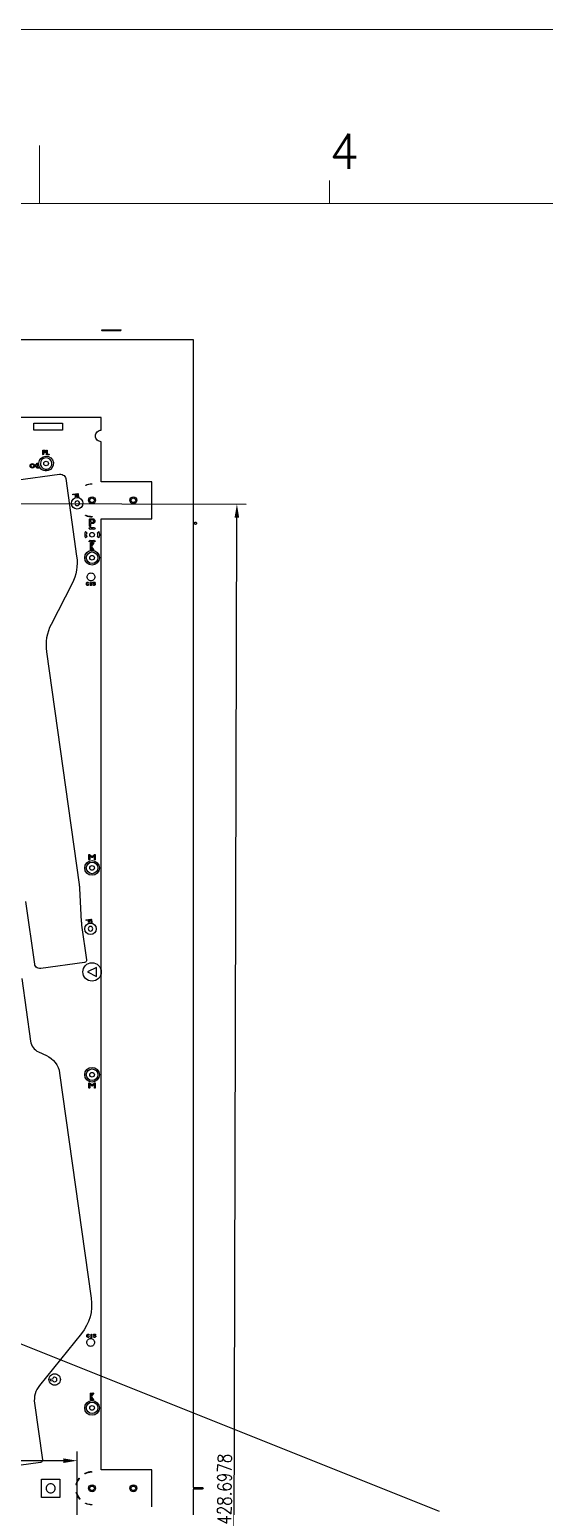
# Model space of a CAD drawing. Header units: millimetres. Extents: x 236 to 1271, y 167 to 899.
# Drawn here: x 641.4 to 753.5, y 577.5 to 898.9 of the extents above; entities that cross this region are included whole.
import ezdxf

# ---------------------------------------------------------------- set-up
doc = ezdxf.new("R2010")
doc.units = ezdxf.units.MM
doc.header["$LTSCALE"] = 23.1
doc.header["$PDMODE"] = 3
doc.header["$PDSIZE"] = 6
doc.layers.get('0').update_dxf_attribs({"linetype": 'CONTINUOUS'})
doc.layers.get('Defpoints').update_dxf_attribs({"linetype": 'CONTINUOUS'})
doc.layers.add('0PAPERF', color=2, linetype='CONTINUOUS', lineweight=0, plot=False)
doc.layers.add('備註', color=1, linetype='CONTINUOUS')
doc.layers.add('尺寸線', color=3, linetype='CONTINUOUS', lineweight=0)
doc.styles.add('SIMPLEX', font='simplex.shx')
doc.styles.get("Standard").update_dxf_attribs({"font": 'simplex.shx', "width": 0.8})
doc.dimstyles.get("Standard").update_dxf_attribs({"dimtxt": 3, "dimasz": 3, "dimexe": 2, "dimexo": 0.35, "dimtad": 1, "dimdec": 4, "dimzin": 0, "dimdsep": 46, "dimtxsty": 'Standard', "dimcen": 0.09, "dimazin": 0, "dimtp": 0.01, "dimtm": 0.01, "dimtfac": 1, "dimtofl": 0, "dimtmove": 0, "dimatfit": 3, "dimfxl": 0, "dimtolj": 1, "dimtzin": 0, "dimarcsym": 0})

# ---------------------------------------------------------------- blocks, each defined once
blk = doc.blocks.new('*D4')
at = {"layer": 'Defpoints', "color": 0}
for p in [(429.63, 587.46), (429.63, 570.8), (651.83, 570.8)]:
    blk.add_point(p, dxfattribs=at)
at = {"layer": '尺寸線', "color": 0, "lineweight": -2}
for p, q in [((429.63, 571.15), (429.63, 589.46)), ((651.83, 571.15), (651.83, 589.46)), ((648.83, 587.46), (432.63, 587.46))]:
    blk.add_line(p, q, dxfattribs=at)
at = {"layer": '尺寸線', "color": 0}
for points in [[(432.63, 587.96), (432.63, 586.96), (429.63, 587.46)], [(648.83, 586.96), (648.83, 587.96), (651.83, 587.46)]]:
    blk.add_solid(points, dxfattribs=at)
at = {"layer": '尺寸線', "color": 0, "insert": (540.19, 589.59), "char_height": 3, "attachment_point": 5, "rotation": 0}
blk.add_mtext('\\A1;222.2000', dxfattribs=at)
blk = doc.blocks.new('*D5')
at = {"layer": 'Defpoints', "color": 0}
for p in [(631.63, 795.8), (686.58, 795.65), (630.49, 367.1)]:
    blk.add_point(p, dxfattribs=at)
at = {"layer": '尺寸線', "color": 0, "lineweight": -2}
for p, q in [((631.98, 795.79), (688.58, 795.64)), ((685.44, 369.95), (686.57, 792.65)), ((630.84, 367.1), (687.43, 366.95))]:
    blk.add_line(p, q, dxfattribs=at)
at = {"layer": '尺寸線', "color": 0}
for points in [[(687.07, 792.65), (686.07, 792.65), (686.58, 795.65)], [(684.94, 369.95), (685.94, 369.95), (685.43, 366.95)]]:
    blk.add_solid(points, dxfattribs=at)
at = {"layer": '尺寸線', "color": 0, "insert": (683.88, 581.25), "char_height": 3, "attachment_point": 5, "rotation": 89.8475}
blk.add_mtext('\\A1;428.6978', dxfattribs=at)

msp = doc.modelspace()

# ---------------------------------------------------------------- linework, layer by layer
at = {"lineweight": 0}
for p, q in [((643.64184, 861.02562), (643.64184, 873.64089)), ((706.71819, 861.02562), (706.71819, 866.07173)), ((1239.08258, 861.02562), (265.18374, 861.02562))]:
    msp.add_line(p, q, dxfattribs=at)
for p, q in [((656.49622, 788.25), (656.22963, 788.51659)), ((656.05626, 694.8075), (654.05626, 693.8075)), ((656.05626, 692.8075), (656.05626, 694.8075)), ((654.05626, 693.8075), (656.05626, 692.8075))]:
    msp.add_line(p, q)
for points in [[(381.05626, 581.2475, -1), (381.05626, 581.6475), (383.05626, 581.6475), (383.05626, 831.4475), (529.85626, 831.4475), (529.85626, 833.4475, -1), (530.25626, 833.4475), (530.25626, 831.4475), (677.05626, 831.4475), (677.05626, 581.6475), (679.05626, 581.6475, -1), (679.05626, 581.2475), (677.05626, 581.2475), (677.05626, 385.9475), (668.10626, 385.9475), (668.10626, 376.9475), (677.05626, 376.9475), (677.05626, 331.4475), (530.25626, 331.4475), (530.25626, 329.4475, -1), (529.85626, 329.4475), (529.85626, 331.4475), (383.05626, 331.4475), (383.05626, 581.2475)], [(657.25626, 833.3475, -1), (657.25626, 833.5475), (661.25625, 833.5475, -1), (661.25625, 833.3475)], [(644.32933, 806.43108), (644.32933, 806.85823), (644.32933, 807.28538, -0.414239), (644.39933, 807.35538), (644.72681, 807.35538, -0.234442), (644.78268, 807.328), (644.89195, 807.18562, -0.166397), (644.90641, 807.14267), (644.90641, 807.00095, -0.166398), (644.89195, 806.958), (644.78268, 806.81561, -0.234442), (644.72681, 806.78823), (644.46933, 806.78823), (644.46933, 806.43108, -1)], [(645.12933, 806.43108), (645.12933, 807.28538, -1), (645.26933, 807.28538), (645.26933, 806.50108), (645.63641, 806.50108, -1), (645.63641, 806.36108), (645.19933, 806.36108, -0.414239)], [(642.83067, 803.73219), (642.83067, 803.96707), (642.83067, 804.20195, -0.190123), (642.85476, 804.26345), (643.0733, 804.49855, -0.209079), (643.13944, 804.52727), (643.45825, 804.52727, -9.61763), (643.5614, 803.87707), (643.01067, 803.87707), (643.01067, 803.76734), (643.17843, 803.58687), (643.5763, 803.58687, -1), (643.5763, 803.40687), (643.13944, 803.40687, -0.209079), (643.0733, 803.4356), (642.85476, 803.67069, -0.190123)], [(643.01067, 804.05707), (643.50463, 804.05707, -0.045996), (643.4594, 804.34727), (643.17843, 804.34727), (643.01067, 804.1668)], [(644.55626, 804.4475, -0.414217), (645.05626, 804.9475, -0.414217), (645.55626, 804.4475, -0.414217), (645.05626, 803.9475, -0.414217)], [(650.90452, 797.76858), (651.93741, 797.91374, -0.41424), (652.02212, 797.84991), (652.1189, 797.16131, -1), (651.97036, 797.14043), (651.88402, 797.75476), (651.51611, 797.70306), (651.57825, 797.26088, -1), (651.42971, 797.24), (651.36757, 797.68218), (650.92539, 797.62004, -1)], [(653.67396, 799.77154, -0.092747), (654.96925, 800.04645, -1), (654.97167, 799.94648, 0.092747), (653.71236, 799.6792, -1)], [(651.32663, 795.79566, 0.414217), (651.82663, 795.29566, 0.414217), (652.32663, 795.79566, 0.414217), (651.82663, 796.29566, 0.414217)], [(654.50051, 790.80069), (654.50051, 791.54999), (654.50051, 792.29929, -0.414226), (654.62551, 792.42429), (655.37735, 792.42429, -0.235848), (655.47728, 792.37439), (655.66489, 792.12593, -0.163746), (655.69031, 792.05037), (655.69031, 791.79891, -0.163734), (655.66489, 791.72336), (655.47728, 791.4749, -0.23584), (655.37735, 791.42499), (654.75051, 791.42499), (654.75051, 790.80069, -1)], [(677.30626, 791.4475, -0.414222), (677.55626, 791.6975, -0.414222), (677.80626, 791.4475, -0.414222), (677.55626, 791.1975, -0.414222)], [(654.55626, 788.9475, -0.414217), (655.05626, 789.4475, -0.414217), (655.55626, 788.9475, -0.414217), (655.05626, 788.4475, -0.414217)], [(654.55626, 783.9475, -0.414217), (655.05626, 784.4475, -0.414217), (655.55626, 783.9475, -0.414217), (655.05626, 783.4475, -0.414217)], [(653.83323, 778.08177), (653.83323, 778.47912, -0.200121), (653.84803, 778.51463), (653.94706, 778.61366, -0.200121), (653.98257, 778.62846), (654.18124, 778.62846, -0.200121), (654.21675, 778.61366), (654.31593, 778.51448, -1), (654.24522, 778.44377), (654.16053, 778.52846), (654.00328, 778.52846), (653.93323, 778.45841), (653.93323, 778.10248), (654.00328, 778.03244), (654.16053, 778.03244), (654.24522, 778.11713, -1), (654.31593, 778.04642), (654.21675, 777.94724, -0.200121), (654.18124, 777.93244), (653.98257, 777.93244, -0.200121), (653.94706, 777.94724), (653.84803, 778.04626, -0.200121)], [(653.97551, 779.78338, -0.414215), (654.82551, 780.63338, -0.414215), (655.67551, 779.78338, -0.414215), (654.82551, 778.93338, -0.414215)], [(655.23323, 778.37979), (655.23323, 778.57846, -0.414253), (655.28323, 778.62846), (655.68058, 778.62846, -1), (655.68058, 778.52846), (655.33323, 778.52846), (655.33323, 778.42979), (655.58124, 778.42979, -0.200121), (655.61675, 778.41499), (655.71578, 778.31596, -0.200121), (655.73058, 778.28045), (655.73058, 778.08177, -0.200121), (655.71578, 778.04626), (655.61675, 777.94724, -0.200121), (655.58124, 777.93244), (655.38257, 777.93244, -0.200121), (655.34706, 777.94724), (655.24787, 778.04642, -1), (655.31858, 778.11713), (655.40328, 778.03244), (655.56053, 778.03244), (655.63058, 778.10248), (655.63058, 778.25974), (655.56053, 778.32979), (655.28323, 778.32979, -0.414253)], [(654.55626, 716.4475, -0.414217), (655.05626, 716.9475, -0.414217), (655.55626, 716.4475, -0.414217), (655.05626, 715.9475, -0.414217)], [(653.78781, 705.17935), (654.82071, 705.32451, -0.41424), (654.90541, 705.26068), (655.00219, 704.57208, -1), (654.85365, 704.5512), (654.76731, 705.16553), (654.3994, 705.11383), (654.46155, 704.67165, -1), (654.31301, 704.65077), (654.25086, 705.09295), (653.80868, 705.03081, -1)], [(654.20992, 703.20643, 0.414217), (654.70992, 702.70643, 0.414217), (655.20992, 703.20643, 0.414217), (654.70992, 703.70643, 0.414217)], [(653.05626, 693.8075, -0.414214), (655.05626, 695.8075, -0.414214), (657.05626, 693.8075, -0.414214), (655.05626, 691.8075, -0.414214)], [(654.55626, 671.4475, -0.414217), (655.05626, 671.9475, -0.414217), (655.55626, 671.4475, -0.414217), (655.05626, 670.9475, -0.414217)], [(653.89724, 613.18367, -0.414215), (654.74724, 614.03367, -0.414215), (655.59724, 613.18367, -0.414215), (654.74724, 612.33367, -0.414215)], [(653.95036, 614.41912), (653.95036, 614.81647, -0.200121), (653.96516, 614.85198), (654.06419, 614.95101, -0.200121), (654.0997, 614.96581), (654.29837, 614.96581, -0.200121), (654.33388, 614.95101), (654.43307, 614.85182, -1), (654.36236, 614.78111), (654.27766, 614.86581), (654.12041, 614.86581), (654.05036, 614.79576), (654.05036, 614.43983), (654.12041, 614.36978), (654.27766, 614.36978), (654.36236, 614.45447, -1), (654.43307, 614.38376), (654.33388, 614.28458, -0.200121), (654.29837, 614.26978), (654.0997, 614.26978, -0.200121), (654.06419, 614.28458), (653.96516, 614.38361, -0.200121)], [(655.35036, 614.71713), (655.35036, 614.91581, -0.414253), (655.40036, 614.96581), (655.79771, 614.96581, -1), (655.79771, 614.86581), (655.45036, 614.86581), (655.45036, 614.76713), (655.69837, 614.76713, -0.200121), (655.73388, 614.75233), (655.83291, 614.6533, -0.200121), (655.84771, 614.61779), (655.84771, 614.41912, -0.200121), (655.83291, 614.38361), (655.73388, 614.28458, -0.200121), (655.69837, 614.26978), (655.4997, 614.26978, -0.200121), (655.46419, 614.28458), (655.36501, 614.38376, -1), (655.43572, 614.45447), (655.52041, 614.36978), (655.67766, 614.36978), (655.74771, 614.43983), (655.74771, 614.59708), (655.67766, 614.66713), (655.40036, 614.66713, -0.414253)], [(645.66646, 605.12955, -0.414215), (646.91646, 606.37955, -0.414215), (648.16646, 605.12955, -0.414215), (646.91646, 603.87955, -0.414215)], [(645.9537, 605.14572), (645.99545, 604.84864), (646.46501, 604.91463, 0.289315), (646.91646, 604.62955, 0.414217), (647.41646, 605.12955, 0.414217), (646.91646, 605.62955, 0.366656), (646.42325, 605.21171)], [(654.55626, 598.9475, -0.414217), (655.05626, 599.4475, -0.414217), (655.55626, 598.9475, -0.414217), (655.05626, 598.4475, -0.414217)], [(645.05626, 581.4475, 0.414216), (646.05626, 580.4475, 0.414216), (647.05626, 581.4475, 0.414216), (646.05626, 582.4475, 0.414216)], [(653.66511, 578.12715, -1), (653.70376, 578.21938, 0.095675), (655.00297, 577.94791, -1), (655.00144, 577.84792, -0.095675)]]:
    msp.add_lwpolyline(points, format="xyb", close=True)
for points in [[(668.05626, 577.4475), (668.05626, 585.4475), (657.05626, 585.4475), (657.05626, 693.8075), (657.05626, 792.4475), (668.05626, 792.4475), (668.05626, 800.4475), (657.05626, 800.4475), (657.05626, 809.1975, -0.414215), (655.80626, 810.4475, -0.414215), (657.05626, 811.6975), (657.05626, 814.4475), (403.05626, 814.4475)], [(643.80626, 804.4475, 0.026689), (643.81336, 804.31444), (643.86076, 804.26345, -0.394811), (643.86038, 804.14049), (643.848, 804.12717)], [(638.47106, 800.80376), (647.97505, 802.13945, -0.147928), (648.54724, 802.05065), (648.76776, 801.94433, -0.250656), (649.32401, 801.18276), (651.69967, 784.27906, -0.154616), (650.69458, 778.32304), (646.13552, 769.43569, 0.154617), (645.13043, 763.47967), (652.24987, 712.82217, -0.021814), (652.33341, 711.95424), (652.70816, 704.80515, 0.02121), (652.78833, 703.961), (653.84455, 696.44559, -0.414221), (653.41911, 695.88102), (643.91537, 694.54535, -0.147966), (643.34305, 694.63422), (643.12247, 694.74018, -0.250642), (642.56616, 695.50201), (640.64775, 709.15219, 0.256384)], [(653.67396, 793.12346, -1), (653.71236, 793.2158, 0.099405), (655.06402, 792.94751, -1), (655.06424, 792.84751)], [(653.6163, 789.645), (653.88288, 789.37842, 0.088223), (653.80626, 788.9475, 0.088221), (653.88288, 788.51659), (653.6163, 788.25)], [(654.35876, 790.38746, -0.113254), (655.05626, 790.5475, -0.113254), (655.75376, 790.38746)], [(655.75376, 790.38746), (655.48717, 790.12088, 0.088223), (655.05626, 790.1975, 0.088221), (654.62534, 790.12088), (654.35876, 790.38746)], [(654.35876, 787.50754), (654.62534, 787.77413, 0.088223), (655.05626, 787.6975, 0.088221), (655.48717, 787.77413), (655.75376, 787.50754)], [(655.75376, 787.50754, -0.113255), (655.05626, 787.3475, -0.113253), (654.35876, 787.50754)], [(656.22963, 788.51659, 0.088223), (656.30626, 788.9475, 0.088221), (656.22963, 789.37842), (656.49622, 789.645)], [(656.49622, 789.645, -0.113254), (656.65626, 788.9475, -0.113254), (656.49622, 788.25)], [(654.73085, 785.68139), (654.73085, 787.12178, -1), (654.88085, 787.12178), (654.88085, 786.64244)], [(654.88085, 786.16073), (654.88085, 785.68139, -1), (654.73085, 785.68139)], [(654.88085, 786.64244), (655.2408, 787.16436, -1), (655.36428, 787.0792), (654.89695, 786.40158), (655.36428, 785.72397, -1), (655.2408, 785.63881), (654.88085, 786.16073)], [(654.7319, 778.45775), (654.71792, 778.44377, -1), (654.64721, 778.51448)], [(654.7819, 777.93244), (654.68257, 777.93244, -1), (654.68257, 778.03244), (654.7319, 778.03244), (654.7319, 778.45775)], [(654.64721, 778.51448), (654.74639, 778.61366, -0.669786), (654.8319, 778.57846), (654.8319, 778.03244), (654.88124, 778.03244, -1), (654.88124, 777.93244), (654.7819, 777.93244)], [(654.36263, 718.31012), (654.36263, 719.3035, -0.63678), (654.52684, 719.38016), (655.05866, 718.93698), (655.59047, 719.38016, -0.63678), (655.75468, 719.3035), (655.75468, 718.31012, -1), (655.55468, 718.31012), (655.55468, 719.09)], [(654.56263, 719.09), (654.56263, 718.31012, -1), (654.36263, 718.31012)], [(655.55468, 719.09), (655.12267, 718.72999, -0.362064), (654.99464, 718.72999), (654.56263, 719.09)], [(639.74636, 692.39299), (641.66477, 678.74281, 0.256384), (643.39242, 676.43), (645.11421, 675.64606, -0.256388), (647.99377, 671.79146), (654.87831, 622.80536, -0.207998), (652.74702, 615.12053), (643.59977, 603.82427, 0.207969), (642.5345, 599.98246), (644.26686, 587.65608, -0.41437), (643.84146, 587.09125), (634.33747, 585.75555, -0.147928)], [(654.36263, 668.5915), (654.36263, 669.58488, -0.63678), (654.52684, 669.66154), (655.05866, 669.21836), (655.59047, 669.66154, -0.63678), (655.75468, 669.58488), (655.75468, 668.5915, -1), (655.55468, 668.5915), (655.55468, 669.37137)], [(654.56263, 669.37137), (654.56263, 668.5915, -1), (654.36263, 668.5915)], [(655.55468, 669.37137), (655.12267, 669.01136, -0.362064), (654.99464, 669.01136), (654.56263, 669.37137)], [(654.84904, 614.7951), (654.83505, 614.78111, -1), (654.76434, 614.85182)], [(654.89904, 614.26978), (654.7997, 614.26978, -1), (654.7997, 614.36978), (654.84904, 614.36978), (654.84904, 614.7951)], [(654.76434, 614.85182), (654.86353, 614.95101, -0.669786), (654.94904, 614.91581), (654.94904, 614.36978), (654.99837, 614.36978, -1), (654.99837, 614.26978), (654.89904, 614.26978)], [(654.73085, 600.68139), (654.73085, 602.12178, -1), (654.88085, 602.12178), (654.88085, 601.64244)], [(654.88085, 601.16073), (654.88085, 600.68139, -1), (654.73085, 600.68139)], [(654.88085, 601.64244), (655.2408, 602.16436, -1), (655.36428, 602.0792), (654.89695, 601.40158), (655.36428, 600.72397, -1), (655.2408, 600.63881), (654.88085, 601.16073)], [(654.94358, 585.04573, -1), (654.94671, 584.94578, 0.105767), (653.52507, 584.59479, -1), (653.48132, 584.68472)], [(652.17814, 583.61001, -1), (652.25809, 583.54994, 0.102768), (651.65225, 582.26158, -1), (651.555, 582.28484)], [(651.58348, 580.49893, -1), (651.67994, 580.52528, 0.112739), (652.41502, 579.15101, -1), (652.33955, 579.0854)]]:
    msp.add_lwpolyline(points, format="xyb")
for points in [[(642.40626, 811.6975), (642.40626, 813.1975), (648.60626, 813.1975), (648.60626, 811.6975)], [(644.46933, 806.92823), (644.69263, 806.92823), (644.76641, 807.02438), (644.76641, 807.11923), (644.69263, 807.21538), (644.46933, 807.21538)], [(654.75051, 791.67499), (655.31511, 791.67499), (655.44031, 791.84081), (655.44031, 792.00848), (655.31511, 792.17429), (654.75051, 792.17429)], [(644.05626, 579.4475), (644.05626, 583.4475), (648.05626, 583.4475), (648.05626, 579.4475)]]:
    msp.add_lwpolyline(points, close=True)
for centre, radius in [((642.05626, 803.9475), 0.5), ((642.05626, 803.9475), 0.35), ((651.82663, 795.79566), 1.25), ((655.05626, 796.4475), 0.75), ((664.05626, 796.4475), 0.75), ((655.05626, 796.4475), 0.5), ((664.05626, 796.4475), 0.5), ((655.05626, 783.9475), 1.6), ((655.05626, 783.9475), 1.25), ((655.05626, 716.4475), 1.6), ((655.05626, 716.4475), 1.25), ((654.70992, 703.20643), 1.25), ((655.05626, 671.4475), 1.6), ((655.05626, 671.4475), 1.25), ((655.05626, 598.9475), 1.6), ((655.05626, 598.9475), 1.25), ((655.05626, 581.4475), 0.75), ((655.05626, 581.4475), 0.5), ((664.05626, 581.4475), 0.75), ((664.05626, 581.4475), 0.5)]:
    msp.add_circle(centre, radius)
for centre, radius, start, end in [((645.05626, 804.4475), 1.25, 194.848681, 180.000065), ((655.05627, 796.4475), 3.6, 247.419883, 270.126851), ((655.05626, 788.9475), 1.6, 154.154989, 180.000042), ((655.05626, 788.9475), 1.6, 179.999958, 205.845011), ((655.05625, 581.44749), 3.6, 91.793605, 115.943277), ((655.05627, 581.4475), 3.60001, 143.080254, 166.550121), ((655.05627, 581.44749), 3.6, 195.277102, 221.005899)]:
    msp.add_arc(centre, radius, start, end)
at = {"layer": '0PAPERF', "lineweight": 0}
msp.add_line((1270.88047, 898.88662), (236.16504, 898.88662), dxfattribs=at)
at = {"layer": '備註'}
msp.add_line((415.72368, 702.39197), (730.62075, 576.46512), dxfattribs=at)

# ---------------------------------------------------------------- texts
at = {"lineweight": 0, "style": 'SIMPLEX'}
msp.add_text('4', height=7.56916, dxfattribs=at).set_placement((706.71819, 868.59479))

# ---------------------------------------------------------------- dimensions: what is measured, and where the dimension line sits
at = {"layer": '尺寸線'}
for base, p1, p2, angle, picture, middle in [((686.57505, 795.64945), (630.48588, 367.09934), (631.62663, 795.79566), 89.8475384, '*D5', (686.00454, 581.2475)), ((429.62663, 587.46349), (651.82664, 570.79567), (429.62663, 570.79566), 180.0000013, '*D4', (540.19014, 587.46349))]:
    dim = msp.add_linear_dim(base=base, p1=p1, p2=p2, angle=angle, dimstyle='Standard', dxfattribs=at)
    dim.commit()
    dim.dimension.update_dxf_attribs({"geometry": picture, "text_midpoint": middle, "dimtype": 161})

doc.saveas('drawing.dxf')
